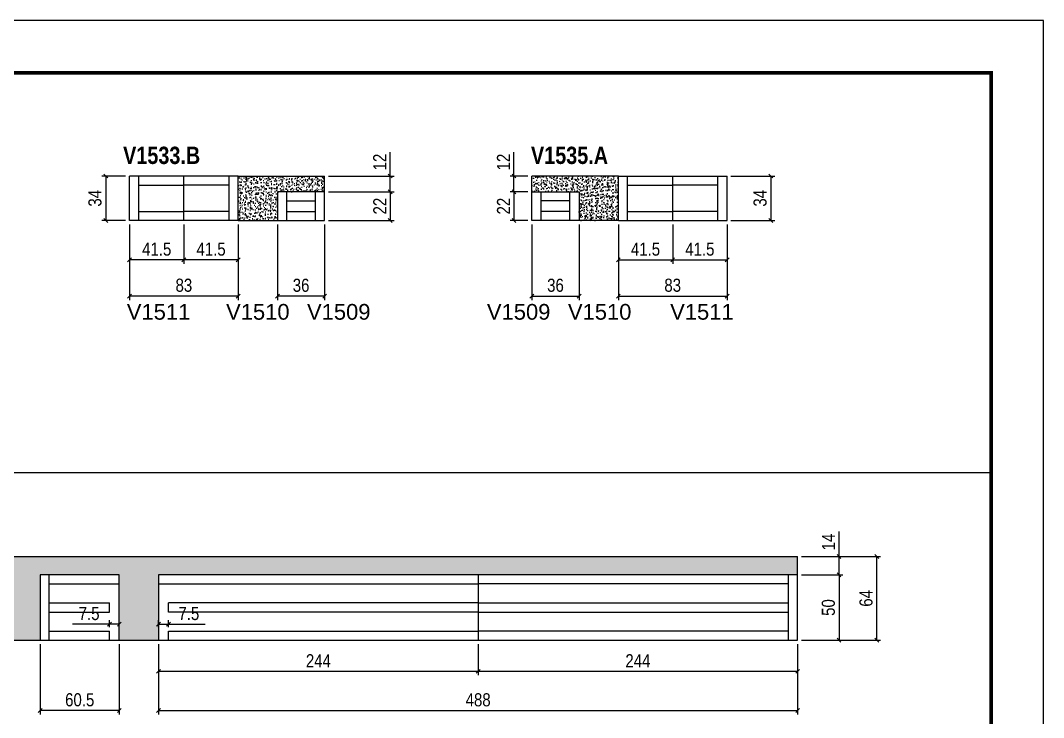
# Model space of a CAD drawing. Extents: x 3309 to 9563, y -2522 to 14608.
# Drawn here: x 8782 to 9563, y 8333 to 8865 of the extents above; entities that cross this region are included whole.
import ezdxf

# ---------------------------------------------------------------- set-up
doc = ezdxf.new("R2010")
doc.units = 0
doc.linetypes.add('DASHED', pattern=[0.75, 0.5, -0.25])
for name, color, linetype in [('5', 5, 'Continuous'), ('COTA', 241, 'Continuous'), ('NOMENCLATURA', 7, 'Continuous'), ('Painéis', 200, 'Continuous'), ('SARR_2.2x7', 40, 'Continuous')]:
    doc.layers.add(name, color=color, linetype=linetype)
doc.layers.add('Folhas', color=255, linetype='Continuous', lineweight=9)
doc.layers.add('SARRAFO DE PRESSAO', color=251, linetype='DASHED', lineweight=9)
doc.layers.add('Laje_Perimetro', color=7, linetype='Continuous', plot=False)
doc.styles.add('COTA TECNICA', font='techl___.ttf', dxfattribs={"height": 10})
doc.styles.get("Standard").update_dxf_attribs({"font": 'arial.ttf'})
doc.styles.add('TECNICA', font='techb___.ttf', dxfattribs={"height": 10})
doc.dimstyles.new('PAINEL', dxfattribs={"dimtxt": 10, "dimasz": 3, "dimexe": 3, "dimexo": 3, "dimgap": 3, "dimtad": 1, "dimdec": 1, "dimzin": 12, "dimdsep": 46, "dimtxsty": 'COTA TECNICA', "dimblk1": 'OBLIQUE', "dimblk2": 'OBLIQUE', "dimsah": 1, "dimcen": 0.9, "dimclrd": 4, "dimclre": 4, "dimclrt": 240, "dimadec": 1, "dimazin": 3, "dimtfac": 1, "dimtdec": 1, "dimtmove": 0, "dimatfit": 3, "dimfxl": 1, "dimtolj": 1, "dimtzin": 12, "dimarcsym": 0})

# ---------------------------------------------------------------- blocks, each defined once
blk = doc.blocks.new('9999999999')
at = {"layer": 'Folhas'}
blk.add_lwpolyline([(98138.98, 34190.21), (99623.98, 34190.21), (99623.98, 35240.21), (98138.98, 35240.21)], close=True, dxfattribs=at)
at = {"layer": 'Folhas', "color": 30, "const_width": 3}
blk.add_lwpolyline([(98213.98, 34230.21), (99583.98, 34230.21), (99583.98, 35200.21), (98213.98, 35200.21)], close=True, dxfattribs=at)
blk = doc.blocks.new('_Oblique')
at = {"color": 0, "linetype": 'ByBlock', "lineweight": -2}
blk.add_line((-0.5, -0.5), (0.5, 0.5), dxfattribs=at)
blk = doc.blocks.new('*D2265')
at = {"layer": 'COTA', "color": 4, "linetype": 'ByBlock', "lineweight": -2, "transparency": 16777216}
for p, q in [((9238.18, 8709.19), (9238.18, 8679.18)), ((9279.68, 8709.19), (9279.68, 8679.18)), ((9238.18, 8682.18), (9279.68, 8682.18))]:
    blk.add_line(p, q, dxfattribs=at)
at = {"layer": 'Defpoints', "color": 0, "linetype": 'ByBlock', "transparency": 16777216}
for p in [(9238.18, 8712.19), (9279.68, 8712.19), (9279.68, 8682.18)]:
    blk.add_point(p, dxfattribs=at)
at = {"layer": 'COTA', "color": 4, "linetype": 'ByBlock', "lineweight": -2, "transparency": 16777216, "xscale": 3, "yscale": 3, "zscale": 3, "rotation": 180}
blk.add_blockref('_Oblique', (9238.18, 8682.18), dxfattribs=at)
at = {"layer": 'COTA', "color": 4, "linetype": 'ByBlock', "lineweight": -2, "transparency": 16777216, "xscale": 3, "yscale": 3, "zscale": 3}
blk.add_blockref('_Oblique', (9279.68, 8682.18), dxfattribs=at)
at = {"layer": 'COTA', "color": 240, "linetype": 'ByBlock', "transparency": 16777216, "insert": (9258.93, 8690.29), "char_height": 10, "attachment_point": 5, "style": 'COTA TECNICA'}
blk.add_mtext('\\A1;41.5', dxfattribs=at)
blk = doc.blocks.new('*D2266')
at = {"layer": 'COTA', "color": 4, "linetype": 'ByBlock', "lineweight": -2, "transparency": 16777216}
for p, q in [((9279.68, 8709.19), (9279.68, 8679.18)), ((9321.18, 8709.19), (9321.18, 8679.18)), ((9279.68, 8682.18), (9321.18, 8682.18))]:
    blk.add_line(p, q, dxfattribs=at)
at = {"layer": 'Defpoints', "color": 0, "linetype": 'ByBlock', "transparency": 16777216}
for p in [(9279.68, 8712.19), (9321.18, 8712.19), (9321.18, 8682.18)]:
    blk.add_point(p, dxfattribs=at)
at = {"layer": 'COTA', "color": 4, "linetype": 'ByBlock', "lineweight": -2, "transparency": 16777216, "xscale": 3, "yscale": 3, "zscale": 3, "rotation": 180}
blk.add_blockref('_Oblique', (9279.68, 8682.18), dxfattribs=at)
at = {"layer": 'COTA', "color": 4, "linetype": 'ByBlock', "lineweight": -2, "transparency": 16777216, "xscale": 3, "yscale": 3, "zscale": 3}
blk.add_blockref('_Oblique', (9321.18, 8682.18), dxfattribs=at)
at = {"layer": 'COTA', "color": 240, "linetype": 'ByBlock', "transparency": 16777216, "insert": (9300.43, 8690.29), "char_height": 10, "attachment_point": 5, "style": 'COTA TECNICA'}
blk.add_mtext('\\A1;41.5', dxfattribs=at)
blk = doc.blocks.new('*D2280')
at = {"layer": 'COTA', "color": 4, "linetype": 'ByBlock', "lineweight": -2, "transparency": 16777216}
for p, q in [((9238.18, 8709.19), (9238.18, 8651.47)), ((9321.18, 8709.19), (9321.18, 8651.47)), ((9238.18, 8654.47), (9321.18, 8654.47))]:
    blk.add_line(p, q, dxfattribs=at)
at = {"layer": 'Defpoints', "color": 0, "linetype": 'ByBlock', "transparency": 16777216}
for p in [(9238.18, 8712.19), (9321.18, 8712.19), (9321.18, 8654.47)]:
    blk.add_point(p, dxfattribs=at)
at = {"layer": 'COTA', "color": 4, "linetype": 'ByBlock', "lineweight": -2, "transparency": 16777216, "xscale": 3, "yscale": 3, "zscale": 3, "rotation": 180}
blk.add_blockref('_Oblique', (9238.18, 8654.47), dxfattribs=at)
at = {"layer": 'COTA', "color": 4, "linetype": 'ByBlock', "lineweight": -2, "transparency": 16777216, "xscale": 3, "yscale": 3, "zscale": 3}
blk.add_blockref('_Oblique', (9321.18, 8654.47), dxfattribs=at)
at = {"layer": 'COTA', "color": 240, "linetype": 'ByBlock', "transparency": 16777216, "insert": (9279.68, 8662.71), "char_height": 10, "attachment_point": 5, "style": 'COTA TECNICA'}
blk.add_mtext('\\A1;83', dxfattribs=at)
blk = doc.blocks.new('*D2267')
at = {"layer": 'COTA', "color": 4, "lineweight": -2, "transparency": 16777216}
for p, q in [((9172.18, 8709.19), (9172.18, 8651.47)), ((9208.18, 8709.19), (9208.18, 8651.47)), ((9172.18, 8654.47), (9208.18, 8654.47))]:
    blk.add_line(p, q, dxfattribs=at)
at = {"layer": 'Defpoints', "color": 0, "transparency": 16777216}
for p in [(9172.18, 8712.19), (9208.18, 8712.19), (9208.18, 8654.47)]:
    blk.add_point(p, dxfattribs=at)
at = {"layer": 'COTA', "color": 4, "lineweight": -2, "transparency": 16777216, "xscale": 3, "yscale": 3, "zscale": 3, "rotation": 180}
blk.add_blockref('_Oblique', (9172.18, 8654.47), dxfattribs=at)
at = {"layer": 'COTA', "color": 4, "lineweight": -2, "transparency": 16777216, "xscale": 3, "yscale": 3, "zscale": 3}
blk.add_blockref('_Oblique', (9208.18, 8654.47), dxfattribs=at)
at = {"layer": 'COTA', "color": 240, "transparency": 16777216, "insert": (9190.18, 8662.69), "char_height": 10, "attachment_point": 5, "style": 'COTA TECNICA'}
blk.add_mtext('\\A1;36', dxfattribs=at)
blk = doc.blocks.new('*D2268')
at = {"layer": 'COTA', "color": 4, "lineweight": -2, "transparency": 16777216}
for p, q in [((9169.18, 8734.19), (9155.49, 8734.19)), ((9158.49, 8734.19), (9158.49, 8712.19)), ((9169.18, 8712.19), (9155.49, 8712.19))]:
    blk.add_line(p, q, dxfattribs=at)
at = {"layer": 'Defpoints', "color": 0, "transparency": 16777216}
for p in [(9172.18, 8734.19), (9158.49, 8712.19), (9172.18, 8712.19)]:
    blk.add_point(p, dxfattribs=at)
at = {"layer": 'COTA', "color": 4, "lineweight": -2, "transparency": 16777216, "xscale": 3, "yscale": 3, "zscale": 3}
for p, rotation in [((9158.49, 8734.19), 90), ((9158.49, 8712.19), 270)]:
    blk.add_blockref('_Oblique', p, dxfattribs=dict(at, rotation=rotation))
at = {"layer": 'COTA', "color": 240, "transparency": 16777216, "insert": (9150.49, 8723.19), "char_height": 10, "attachment_point": 5, "rotation": 90, "style": 'COTA TECNICA'}
blk.add_mtext('\\A1;22', dxfattribs=at)
blk = doc.blocks.new('*D2269')
at = {"layer": 'COTA', "color": 4, "lineweight": -2, "transparency": 16777216}
for p, q in [((9158.49, 8746.19), (9158.49, 8764.51)), ((9169.18, 8746.19), (9155.49, 8746.19)), ((9158.49, 8734.19), (9158.49, 8746.19)), ((9169.18, 8734.19), (9155.49, 8734.19))]:
    blk.add_line(p, q, dxfattribs=at)
at = {"layer": 'Defpoints', "color": 0, "transparency": 16777216}
for p in [(9158.49, 8746.19), (9172.18, 8746.19), (9172.18, 8734.19)]:
    blk.add_point(p, dxfattribs=at)
at = {"layer": 'COTA', "color": 4, "lineweight": -2, "transparency": 16777216, "xscale": 3, "yscale": 3, "zscale": 3}
for p, rotation in [((9158.49, 8746.19), 90), ((9158.49, 8734.19), 270)]:
    blk.add_blockref('_Oblique', p, dxfattribs=dict(at, rotation=rotation))
at = {"layer": 'COTA', "color": 240, "transparency": 16777216, "insert": (9150.43, 8756.85), "char_height": 10, "attachment_point": 5, "rotation": 90, "style": 'COTA TECNICA'}
blk.add_mtext('\\A1;12', dxfattribs=at)
blk = doc.blocks.new('*D2270')
at = {"layer": 'COTA', "color": 4, "lineweight": -2, "transparency": 16777216}
for p, q in [((9324.18, 8746.19), (9357.66, 8746.19)), ((9354.66, 8746.19), (9354.66, 8712.19)), ((9324.18, 8712.19), (9357.66, 8712.19))]:
    blk.add_line(p, q, dxfattribs=at)
at = {"layer": 'Defpoints', "color": 0, "transparency": 16777216}
for p in [(9321.18, 8746.19), (9321.18, 8712.19), (9354.66, 8712.19)]:
    blk.add_point(p, dxfattribs=at)
at = {"layer": 'COTA', "color": 4, "lineweight": -2, "transparency": 16777216, "xscale": 3, "yscale": 3, "zscale": 3}
for p, rotation in [((9354.66, 8746.19), 90), ((9354.66, 8712.19), 270)]:
    blk.add_blockref('_Oblique', p, dxfattribs=dict(at, rotation=rotation))
at = {"layer": 'COTA', "color": 240, "transparency": 16777216, "insert": (9346.44, 8729.19), "char_height": 10, "attachment_point": 5, "rotation": 90, "style": 'COTA TECNICA'}
blk.add_mtext('\\A1;34', dxfattribs=at)
blk = doc.blocks.new('*D2257')
at = {"layer": 'COTA', "color": 4, "linetype": 'ByBlock', "lineweight": -2, "transparency": 16777216}
for p, q in [((8906.4, 8709.19), (8906.4, 8679.18)), ((8947.9, 8709.19), (8947.9, 8679.18)), ((8947.9, 8682.18), (8906.4, 8682.18))]:
    blk.add_line(p, q, dxfattribs=at)
at = {"layer": 'Defpoints', "color": 0, "linetype": 'ByBlock', "transparency": 16777216}
for p in [(8906.4, 8712.19), (8947.9, 8712.19), (8906.4, 8682.18)]:
    blk.add_point(p, dxfattribs=at)
at = {"layer": 'COTA', "color": 4, "linetype": 'ByBlock', "lineweight": -2, "transparency": 16777216, "xscale": 3, "yscale": 3, "zscale": 3, "rotation": 180}
blk.add_blockref('_Oblique', (8906.4, 8682.18), dxfattribs=at)
at = {"layer": 'COTA', "color": 4, "linetype": 'ByBlock', "lineweight": -2, "transparency": 16777216, "xscale": 3, "yscale": 3, "zscale": 3}
blk.add_blockref('_Oblique', (8947.9, 8682.18), dxfattribs=at)
at = {"layer": 'COTA', "color": 240, "linetype": 'ByBlock', "transparency": 16777216, "insert": (8927.15, 8690.29), "char_height": 10, "attachment_point": 5, "style": 'COTA TECNICA'}
blk.add_mtext('\\A1;41.5', dxfattribs=at)
blk = doc.blocks.new('*D2258')
at = {"layer": 'COTA', "color": 4, "linetype": 'ByBlock', "lineweight": -2, "transparency": 16777216}
for p, q in [((8864.9, 8709.19), (8864.9, 8679.18)), ((8906.4, 8709.19), (8906.4, 8679.18)), ((8906.4, 8682.18), (8864.9, 8682.18))]:
    blk.add_line(p, q, dxfattribs=at)
at = {"layer": 'Defpoints', "color": 0, "linetype": 'ByBlock', "transparency": 16777216}
for p in [(8864.9, 8712.19), (8906.4, 8712.19), (8864.9, 8682.18)]:
    blk.add_point(p, dxfattribs=at)
at = {"layer": 'COTA', "color": 4, "linetype": 'ByBlock', "lineweight": -2, "transparency": 16777216, "xscale": 3, "yscale": 3, "zscale": 3, "rotation": 180}
blk.add_blockref('_Oblique', (8864.9, 8682.18), dxfattribs=at)
at = {"layer": 'COTA', "color": 4, "linetype": 'ByBlock', "lineweight": -2, "transparency": 16777216, "xscale": 3, "yscale": 3, "zscale": 3}
blk.add_blockref('_Oblique', (8906.4, 8682.18), dxfattribs=at)
at = {"layer": 'COTA', "color": 240, "linetype": 'ByBlock', "transparency": 16777216, "insert": (8885.65, 8690.29), "char_height": 10, "attachment_point": 5, "style": 'COTA TECNICA'}
blk.add_mtext('\\A1;41.5', dxfattribs=at)
blk = doc.blocks.new('*D2271')
at = {"layer": 'COTA', "color": 4, "linetype": 'ByBlock', "lineweight": -2, "transparency": 16777216}
for p, q in [((8864.9, 8709.19), (8864.9, 8651.47)), ((8947.9, 8709.19), (8947.9, 8651.47)), ((8947.9, 8654.47), (8864.9, 8654.47))]:
    blk.add_line(p, q, dxfattribs=at)
at = {"layer": 'Defpoints', "color": 0, "linetype": 'ByBlock', "transparency": 16777216}
for p in [(8864.9, 8712.19), (8947.9, 8712.19), (8864.9, 8654.47)]:
    blk.add_point(p, dxfattribs=at)
at = {"layer": 'COTA', "color": 4, "linetype": 'ByBlock', "lineweight": -2, "transparency": 16777216, "xscale": 3, "yscale": 3, "zscale": 3, "rotation": 180}
blk.add_blockref('_Oblique', (8864.9, 8654.47), dxfattribs=at)
at = {"layer": 'COTA', "color": 4, "linetype": 'ByBlock', "lineweight": -2, "transparency": 16777216, "xscale": 3, "yscale": 3, "zscale": 3}
blk.add_blockref('_Oblique', (8947.9, 8654.47), dxfattribs=at)
at = {"layer": 'COTA', "color": 240, "linetype": 'ByBlock', "transparency": 16777216, "insert": (8906.4, 8662.71), "char_height": 10, "attachment_point": 5, "style": 'COTA TECNICA'}
blk.add_mtext('\\A1;83', dxfattribs=at)
blk = doc.blocks.new('*D2272')
at = {"layer": 'COTA', "color": 4, "lineweight": -2, "transparency": 16777216}
for p, q in [((8977.9, 8709.19), (8977.9, 8651.47)), ((9013.9, 8709.19), (9013.9, 8651.47)), ((9013.9, 8654.47), (8977.9, 8654.47))]:
    blk.add_line(p, q, dxfattribs=at)
at = {"layer": 'Defpoints', "color": 0, "transparency": 16777216}
for p in [(8977.9, 8712.19), (9013.9, 8712.19), (8977.9, 8654.47)]:
    blk.add_point(p, dxfattribs=at)
at = {"layer": 'COTA', "color": 4, "lineweight": -2, "transparency": 16777216, "xscale": 3, "yscale": 3, "zscale": 3, "rotation": 180}
blk.add_blockref('_Oblique', (8977.9, 8654.47), dxfattribs=at)
at = {"layer": 'COTA', "color": 4, "lineweight": -2, "transparency": 16777216, "xscale": 3, "yscale": 3, "zscale": 3}
blk.add_blockref('_Oblique', (9013.9, 8654.47), dxfattribs=at)
at = {"layer": 'COTA', "color": 240, "transparency": 16777216, "insert": (8995.9, 8662.69), "char_height": 10, "attachment_point": 5, "style": 'COTA TECNICA'}
blk.add_mtext('\\A1;36', dxfattribs=at)
blk = doc.blocks.new('*D2273')
at = {"layer": 'COTA', "color": 4, "lineweight": -2, "transparency": 16777216}
for p, q in [((9016.9, 8734.19), (9067.03, 8734.19)), ((9064.03, 8734.19), (9064.03, 8712.19)), ((9016.9, 8712.19), (9067.03, 8712.19))]:
    blk.add_line(p, q, dxfattribs=at)
at = {"layer": 'Defpoints', "color": 0, "transparency": 16777216}
for p in [(9013.9, 8734.19), (9013.9, 8712.19), (9064.03, 8712.19)]:
    blk.add_point(p, dxfattribs=at)
at = {"layer": 'COTA', "color": 4, "lineweight": -2, "transparency": 16777216, "xscale": 3, "yscale": 3, "zscale": 3}
for p, rotation in [((9064.03, 8734.19), 90), ((9064.03, 8712.19), 270)]:
    blk.add_blockref('_Oblique', p, dxfattribs=dict(at, rotation=rotation))
at = {"layer": 'COTA', "color": 240, "transparency": 16777216, "insert": (9056.03, 8723.19), "char_height": 10, "attachment_point": 5, "rotation": 90, "style": 'COTA TECNICA'}
blk.add_mtext('\\A1;22', dxfattribs=at)
blk = doc.blocks.new('*D2274')
at = {"layer": 'COTA', "color": 4, "lineweight": -2, "transparency": 16777216}
for p, q in [((9064.03, 8746.19), (9064.03, 8764.51)), ((9016.9, 8746.19), (9067.03, 8746.19)), ((9064.03, 8734.19), (9064.03, 8746.19)), ((9016.9, 8734.19), (9067.03, 8734.19))]:
    blk.add_line(p, q, dxfattribs=at)
at = {"layer": 'Defpoints', "color": 0, "transparency": 16777216}
for p in [(9013.9, 8746.19), (9064.03, 8746.19), (9013.9, 8734.19)]:
    blk.add_point(p, dxfattribs=at)
at = {"layer": 'COTA', "color": 4, "lineweight": -2, "transparency": 16777216, "xscale": 3, "yscale": 3, "zscale": 3}
for p, rotation in [((9064.03, 8746.19), 90), ((9064.03, 8734.19), 270)]:
    blk.add_blockref('_Oblique', p, dxfattribs=dict(at, rotation=rotation))
at = {"layer": 'COTA', "color": 240, "transparency": 16777216, "insert": (9055.97, 8756.85), "char_height": 10, "attachment_point": 5, "rotation": 90, "style": 'COTA TECNICA'}
blk.add_mtext('\\A1;12', dxfattribs=at)
blk = doc.blocks.new('*D2275')
at = {"layer": 'COTA', "color": 4, "lineweight": -2, "transparency": 16777216}
for p, q in [((8861.9, 8746.19), (8843.74, 8746.19)), ((8846.74, 8746.19), (8846.74, 8712.19)), ((8861.9, 8712.19), (8843.74, 8712.19))]:
    blk.add_line(p, q, dxfattribs=at)
at = {"layer": 'Defpoints', "color": 0, "transparency": 16777216}
for p in [(8864.9, 8746.19), (8846.74, 8712.19), (8864.9, 8712.19)]:
    blk.add_point(p, dxfattribs=at)
at = {"layer": 'COTA', "color": 4, "lineweight": -2, "transparency": 16777216, "xscale": 3, "yscale": 3, "zscale": 3}
for p, rotation in [((8846.74, 8746.19), 90), ((8846.74, 8712.19), 270)]:
    blk.add_blockref('_Oblique', p, dxfattribs=dict(at, rotation=rotation))
at = {"layer": 'COTA', "color": 240, "transparency": 16777216, "insert": (8838.53, 8729.19), "char_height": 10, "attachment_point": 5, "rotation": 90, "style": 'COTA TECNICA'}
blk.add_mtext('\\A1;34', dxfattribs=at)
blk = doc.blocks.new('*D2294')
at = {"layer": 'COTA', "color": 4, "lineweight": -2, "transparency": 16777216}
for p, q in [((8796.61, 8388.63), (8796.61, 8335)), ((8857.11, 8388.63), (8857.11, 8335)), ((8857.11, 8338), (8796.61, 8338))]:
    blk.add_line(p, q, dxfattribs=at)
at = {"layer": 'Defpoints', "color": 0, "transparency": 16777216}
for p in [(8796.61, 8391.63), (8857.11, 8391.63), (8796.61, 8338)]:
    blk.add_point(p, dxfattribs=at)
at = {"layer": 'COTA', "color": 4, "lineweight": -2, "transparency": 16777216, "xscale": 3, "yscale": 3, "zscale": 3, "rotation": 180}
blk.add_blockref('_Oblique', (8796.61, 8338), dxfattribs=at)
at = {"layer": 'COTA', "color": 4, "lineweight": -2, "transparency": 16777216, "xscale": 3, "yscale": 3, "zscale": 3}
blk.add_blockref('_Oblique', (8857.11, 8338), dxfattribs=at)
at = {"layer": 'COTA', "color": 240, "transparency": 16777216, "insert": (8826.86, 8346.11), "char_height": 10, "attachment_point": 5, "style": 'COTA TECNICA'}
blk.add_mtext('\\A1;60.5', dxfattribs=at)
blk = doc.blocks.new('*D2296')
at = {"layer": 'COTA', "color": 4, "lineweight": -2, "transparency": 16777216}
for p, q in [((8849.61, 8401.63), (8849.61, 8406.89)), ((8857.11, 8401.63), (8857.11, 8406.89)), ((8849.61, 8403.89), (8821.46, 8403.89)), ((8857.11, 8403.89), (8849.61, 8403.89))]:
    blk.add_line(p, q, dxfattribs=at)
at = {"layer": 'Defpoints', "color": 0, "transparency": 16777216}
for p in [(8849.61, 8403.89), (8849.61, 8398.63), (8857.11, 8398.63)]:
    blk.add_point(p, dxfattribs=at)
at = {"layer": 'COTA', "color": 4, "lineweight": -2, "transparency": 16777216, "xscale": 3, "yscale": 3, "zscale": 3, "rotation": 180}
blk.add_blockref('_Oblique', (8849.61, 8403.89), dxfattribs=at)
at = {"layer": 'COTA', "color": 4, "lineweight": -2, "transparency": 16777216, "xscale": 3, "yscale": 3, "zscale": 3}
blk.add_blockref('_Oblique', (8857.11, 8403.89), dxfattribs=at)
at = {"layer": 'COTA', "color": 240, "transparency": 16777216, "insert": (8834.03, 8412), "char_height": 10, "attachment_point": 5, "style": 'COTA TECNICA'}
blk.add_mtext('\\A1;7.5', dxfattribs=at)
blk = doc.blocks.new('*D2298')
at = {"layer": 'COTA', "color": 4, "lineweight": -2, "transparency": 16777216}
for p, q in [((8887.11, 8388.63), (8887.11, 8335)), ((9375.11, 8388.63), (9375.11, 8335)), ((8887.11, 8338), (9375.11, 8338))]:
    blk.add_line(p, q, dxfattribs=at)
at = {"layer": 'Defpoints', "color": 0, "transparency": 16777216}
for p in [(8887.11, 8391.63), (9375.11, 8391.63), (9375.11, 8338)]:
    blk.add_point(p, dxfattribs=at)
at = {"layer": 'COTA', "color": 4, "lineweight": -2, "transparency": 16777216, "xscale": 3, "yscale": 3, "zscale": 3, "rotation": 180}
blk.add_blockref('_Oblique', (8887.11, 8338), dxfattribs=at)
at = {"layer": 'COTA', "color": 4, "lineweight": -2, "transparency": 16777216, "xscale": 3, "yscale": 3, "zscale": 3}
blk.add_blockref('_Oblique', (9375.11, 8338), dxfattribs=at)
at = {"layer": 'COTA', "color": 240, "transparency": 16777216, "insert": (9131.11, 8346.1), "char_height": 10, "attachment_point": 5, "style": 'COTA TECNICA'}
blk.add_mtext('\\A1;488', dxfattribs=at)
blk = doc.blocks.new('*D2299')
at = {"layer": 'COTA', "color": 4, "lineweight": -2, "transparency": 16777216}
for p, q in [((8887.11, 8388.63), (8887.11, 8364.91)), ((9131.11, 8388.63), (9131.11, 8364.91)), ((8887.11, 8367.91), (9131.11, 8367.91))]:
    blk.add_line(p, q, dxfattribs=at)
at = {"layer": 'Defpoints', "color": 0, "transparency": 16777216}
for p in [(8887.11, 8391.63), (9131.11, 8391.63), (9131.11, 8367.91)]:
    blk.add_point(p, dxfattribs=at)
at = {"layer": 'COTA', "color": 4, "lineweight": -2, "transparency": 16777216, "xscale": 3, "yscale": 3, "zscale": 3, "rotation": 180}
blk.add_blockref('_Oblique', (8887.11, 8367.91), dxfattribs=at)
at = {"layer": 'COTA', "color": 4, "lineweight": -2, "transparency": 16777216, "xscale": 3, "yscale": 3, "zscale": 3}
blk.add_blockref('_Oblique', (9131.11, 8367.91), dxfattribs=at)
at = {"layer": 'COTA', "color": 240, "transparency": 16777216, "insert": (9009.11, 8375.98), "char_height": 10, "attachment_point": 5, "style": 'COTA TECNICA'}
blk.add_mtext('\\A1;244', dxfattribs=at)
blk = doc.blocks.new('*D2300')
at = {"layer": 'COTA', "color": 4, "lineweight": -2, "transparency": 16777216}
for p, q in [((9131.11, 8388.63), (9131.11, 8364.91)), ((9375.11, 8388.63), (9375.11, 8364.91)), ((9131.11, 8367.91), (9375.11, 8367.91))]:
    blk.add_line(p, q, dxfattribs=at)
at = {"layer": 'Defpoints', "color": 0, "transparency": 16777216}
for p in [(9131.11, 8391.63), (9375.11, 8391.63), (9375.11, 8367.91)]:
    blk.add_point(p, dxfattribs=at)
at = {"layer": 'COTA', "color": 4, "lineweight": -2, "transparency": 16777216, "xscale": 3, "yscale": 3, "zscale": 3, "rotation": 180}
blk.add_blockref('_Oblique', (9131.11, 8367.91), dxfattribs=at)
at = {"layer": 'COTA', "color": 4, "lineweight": -2, "transparency": 16777216, "xscale": 3, "yscale": 3, "zscale": 3}
blk.add_blockref('_Oblique', (9375.11, 8367.91), dxfattribs=at)
at = {"layer": 'COTA', "color": 240, "transparency": 16777216, "insert": (9253.11, 8375.98), "char_height": 10, "attachment_point": 5, "style": 'COTA TECNICA'}
blk.add_mtext('\\A1;244', dxfattribs=at)
blk = doc.blocks.new('*D2301')
at = {"layer": 'COTA', "color": 4, "lineweight": -2, "transparency": 16777216}
for p, q in [((8887.11, 8401.63), (8887.11, 8406.89)), ((8894.61, 8401.63), (8894.61, 8406.89)), ((8887.11, 8403.89), (8894.61, 8403.89)), ((8894.61, 8403.89), (8922.76, 8403.89))]:
    blk.add_line(p, q, dxfattribs=at)
at = {"layer": 'Defpoints', "color": 0, "transparency": 16777216}
for p in [(8887.11, 8398.63), (8894.61, 8403.89), (8894.61, 8398.63)]:
    blk.add_point(p, dxfattribs=at)
at = {"layer": 'COTA', "color": 4, "lineweight": -2, "transparency": 16777216, "xscale": 3, "yscale": 3, "zscale": 3, "rotation": 180}
blk.add_blockref('_Oblique', (8887.11, 8403.89), dxfattribs=at)
at = {"layer": 'COTA', "color": 4, "lineweight": -2, "transparency": 16777216, "xscale": 3, "yscale": 3, "zscale": 3}
blk.add_blockref('_Oblique', (8894.61, 8403.89), dxfattribs=at)
at = {"layer": 'COTA', "color": 240, "transparency": 16777216, "insert": (8910.19, 8412), "char_height": 10, "attachment_point": 5, "style": 'COTA TECNICA'}
blk.add_mtext('\\A1;7.5', dxfattribs=at)
blk = doc.blocks.new('*D2302')
at = {"layer": 'COTA', "color": 4, "lineweight": -2, "transparency": 16777216}
for p, q in [((9378.11, 8441.63), (9409.69, 8441.63)), ((9406.69, 8441.63), (9406.69, 8391.63)), ((9378.11, 8391.63), (9409.69, 8391.63))]:
    blk.add_line(p, q, dxfattribs=at)
at = {"layer": 'Defpoints', "color": 0, "transparency": 16777216}
for p in [(9375.11, 8441.63, 0), (9375.11, 8391.63, 0), (9406.69, 8391.63)]:
    blk.add_point(p, dxfattribs=at)
at = {"layer": 'COTA', "color": 4, "lineweight": -2, "transparency": 16777216, "xscale": 3, "yscale": 3, "zscale": 3}
for p, rotation in [((9406.69, 8441.63), 90), ((9406.69, 8391.63), 270)]:
    blk.add_blockref('_Oblique', p, dxfattribs=dict(at, rotation=rotation))
at = {"layer": 'COTA', "color": 240, "transparency": 16777216, "insert": (9398.58, 8416.63), "char_height": 10, "attachment_point": 5, "rotation": 90, "style": 'COTA TECNICA'}
blk.add_mtext('\\A1;50', dxfattribs=at)
blk = doc.blocks.new('*D2303')
at = {"layer": 'COTA', "color": 4, "lineweight": -2, "transparency": 16777216}
for p, q in [((9406.69, 8455.63), (9406.69, 8474.74)), ((9378.11, 8455.63), (9409.69, 8455.63)), ((9406.69, 8441.63), (9406.69, 8455.63)), ((9378.11, 8441.63), (9409.69, 8441.63))]:
    blk.add_line(p, q, dxfattribs=at)
at = {"layer": 'Defpoints', "color": 0, "transparency": 16777216}
for p in [(9375.11, 8455.63, 0), (9406.69, 8455.63), (9375.11, 8441.63, 0)]:
    blk.add_point(p, dxfattribs=at)
at = {"layer": 'COTA', "color": 4, "lineweight": -2, "transparency": 16777216, "xscale": 3, "yscale": 3, "zscale": 3}
for p, rotation in [((9406.69, 8455.63), 90), ((9406.69, 8441.63), 270)]:
    blk.add_blockref('_Oblique', p, dxfattribs=dict(at, rotation=rotation))
at = {"layer": 'COTA', "color": 240, "transparency": 16777216, "insert": (9398.62, 8466.68), "char_height": 10, "attachment_point": 5, "rotation": 90, "style": 'COTA TECNICA'}
blk.add_mtext('\\A1;14', dxfattribs=at)
blk = doc.blocks.new('*D2304')
at = {"layer": 'COTA', "color": 4, "lineweight": -2, "transparency": 16777216}
for p, q in [((9378.11, 8455.63), (9438.47, 8455.63)), ((9435.47, 8391.63), (9435.47, 8455.63)), ((9378.11, 8391.63), (9438.47, 8391.63))]:
    blk.add_line(p, q, dxfattribs=at)
at = {"layer": 'Defpoints', "color": 0, "transparency": 16777216}
for p in [(9375.11, 8455.63, 0), (9435.47, 8455.63), (9375.11, 8391.63, 0)]:
    blk.add_point(p, dxfattribs=at)
at = {"layer": 'COTA', "color": 4, "lineweight": -2, "transparency": 16777216, "xscale": 3, "yscale": 3, "zscale": 3}
for p, rotation in [((9435.47, 8455.63), 90), ((9435.47, 8391.63), 270)]:
    blk.add_blockref('_Oblique', p, dxfattribs=dict(at, rotation=rotation))
at = {"layer": 'COTA', "color": 240, "transparency": 16777216, "insert": (9427.36, 8423.63), "char_height": 10, "attachment_point": 5, "rotation": 90, "style": 'COTA TECNICA'}
blk.add_mtext('\\A1;64', dxfattribs=at)

msp = doc.modelspace()

# ---------------------------------------------------------------- hatches: boundary and pattern name
at = {"layer": 'COTA'}
h = msp.add_hatch(dxfattribs=at)
h.set_pattern_fill('AR-CONC', color=256, scale=0.03)
h.set_pattern_definition([(50, (1208.456, -2933.6596), (5.46554, -0.4781726), [0.5715, -6.2865]), (355, (1208.456, -2933.6596), (-1.0573026, 5.7317054), [0.4572, -5.0292175]), (100.451445, (1208.9113, -2933.6995), (4.4082374, 5.2535326), [0.4857003, -5.3427073]), (46.1842, (1208.456, -2932.1356), (8.1323712, -1.2612698), [0.85725, -9.42975]), (96.63556, (1209.1335, -2932.241), (7.122124, 7.4227837), [0.7285507, -8.014068]), (351.18415, (1208.456, -2932.136), (7.122124, 7.4227837), [0.685799, -7.543792]), (21, (1209.218, -2932.5166), (4.5484317, -3.067956), [0.5715, -6.2865]), (326, (1209.218, -2932.5166), (1.8540609, 5.525639), [0.4572, -5.0292]), (71.451445, (1209.597, -2932.7723), (6.4024926, 2.457683), [0.4857003, -5.3426981]), (37.5, (1208.4558, -2933.6596), (0.0926581, 2.53665117), [0, -4.96824, 0, -5.1054, 0, -5.04825]), (7.5, (1208.4558, -2933.6596), (2.0045899, 3.00541724), [0, -2.91084, 0, -4.85394, 0, -1.92405]), (327.5, (1206.7566, -2933.6596), (4.06771786, -0.17186232), [0, -1.905, 0, -5.9436, 0, -7.8867]), (317.5, (1205.9946, -2933.6596), (4.4438754, 0.7627947), [0, -2.4765, 0, -3.94716, 0, -5.6007])])
h.paths.add_polyline_path([(8977.9, 8712.19), (8977.9, 8734.19), (9013.9, 8734.19), (9013.9, 8746.19), (8947.9, 8746.19), (8947.9, 8712.19)])
h = msp.add_hatch(dxfattribs=at)
h.set_pattern_fill('AR-CONC', color=256, scale=0.03)
h.set_pattern_definition([(50, (1515.7377, -2933.6596), (5.46554, -0.4781726), [0.5715, -6.2865]), (355, (1515.738, -2933.6596), (-1.0573026, 5.7317054), [0.4572, -5.0292175]), (100.451445, (1516.193, -2933.6995), (4.4082374, 5.2535326), [0.4857003, -5.3427073]), (46.1842, (1515.738, -2932.1356), (8.1323712, -1.26127), [0.85725, -9.42975]), (96.63556, (1516.4154, -2932.241), (7.122124, 7.4227837), [0.7285507, -8.014068]), (351.18415, (1515.738, -2932.136), (7.122124, 7.4227837), [0.685799, -7.543792]), (21, (1516.4997, -2932.5166), (4.5484317, -3.067956), [0.5715, -6.2865]), (326, (1516.5, -2932.5166), (1.8540609, 5.525639), [0.4572, -5.0292]), (71.451445, (1516.879, -2932.7723), (6.4024926, 2.457683), [0.4857003, -5.3426981]), (37.5, (1515.7377, -2933.6596), (0.0926581, 2.53665117), [0, -4.96824, 0, -5.1054, 0, -5.04825]), (7.5, (1515.7377, -2933.6596), (2.0045899, 3.00541724), [0, -2.91084, 0, -4.85394, 0, -1.92405]), (327.5, (1514.0385, -2933.6596), (4.06771786, -0.17186232), [0, -1.905, 0, -5.9436, 0, -7.8867]), (317.5, (1513.2765, -2933.6596), (4.4438754, 0.7627947), [0, -2.4765, 0, -3.94716, 0, -5.6007])])
h.paths.add_polyline_path([(9238.18, 8712.19), (9238.18, 8746.19), (9172.18, 8746.19), (9172.18, 8734.19), (9208.18, 8734.19), (9208.18, 8712.19)])
h = msp.add_hatch(dxfattribs=at)
h.set_pattern_fill('AR-CONC', color=256, scale=0.03)
h.set_pattern_definition([(50, (4768.5, 828.938), (5.46554, -0.4781726), [0.5715, -6.2865]), (355, (4768.5, 828.938), (-1.0573026, 5.7317054), [0.4572, -5.0292175]), (100.451445, (4768.9555, 828.898), (4.4082374, 5.2535326), [0.4857003, -5.3427073]), (46.1842, (4768.5, 830.462), (8.132371, -1.26127), [0.85725, -9.42975]), (96.63556, (4769.178, 830.357), (7.122124, 7.422784), [0.728551, -8.014068]), (351.18415, (4768.5, 830.462), (7.122124, 7.422784), [0.685799, -7.543792]), (21, (4769.262, 830.081), (4.5484317, -3.067956), [0.5715, -6.2865]), (326, (4769.262, 830.081), (1.854061, 5.525639), [0.4572, -5.0292]), (71.451445, (4769.641, 829.825), (6.4024926, 2.457683), [0.4857003, -5.342698]), (37.5, (4768.5, 828.9379), (0.0926581, 2.53665117), [0, -4.96824, 0, -5.1054, 0, -5.04825]), (7.5, (4768.5, 828.9379), (2.0045899, 3.00541724), [0, -2.91084, 0, -4.85394, 0, -1.92405]), (327.5, (4766.8007, 828.9379), (4.06771786, -0.1718623), [0, -1.905, 0, -5.9436, 0, -7.8867]), (317.5, (4766.0387, 828.938), (4.4438754, 0.7627947), [0, -2.4765, 0, -3.94716, 0, -5.6007])])
h.paths.add_polyline_path([(8857.11, 8391.63), (8887.11, 8391.63), (8887.11, 8441.63), (9375.11, 8441.63), (9375.11, 8455.63), (8766.61, 8455.63), (8766.61, 8391.63), (8796.61, 8391.63), (8796.61, 8441.63), (8857.11, 8441.63)])

# ---------------------------------------------------------------- linework, layer by layer
for p, q in [((8947.9, 8746.19), (9013.9, 8746.19)), ((9013.9, 8734.19), (9013.9, 8746.19)), ((9238.18, 8746.19), (9172.18, 8746.19)), ((9172.18, 8734.19), (9172.18, 8746.19)), ((8947.9, 8712.19), (8977.9, 8712.19)), ((9238.18, 8712.19), (9208.18, 8712.19)), ((8152.87, 8519.73), (9522.87, 8519.73)), ((8766.61, 8455.63, 0), (9375.11, 8455.63, 0)), ((9375.11, 8441.63, 0), (9375.11, 8455.63, 0)), ((8766.61, 8391.63, 0), (8796.61, 8391.63, 0)), ((8857.11, 8391.63, 0), (8887.11, 8391.63, 0))]:
    msp.add_line(p, q, dxfattribs=at)
at = {"layer": 'Laje_Perimetro'}
msp.add_lwpolyline([(9562.87, 8864.98), (8077.87, 8864.98), (8077.87, 7814.98), (9562.87, 7814.98)], close=True, dxfattribs=at)
at = {"layer": 'Painéis', "linetype": 'ByBlock'}
for p, q in [((8947.9, 8746.19), (8864.9, 8746.19)), ((8864.9, 8712.19), (8864.9, 8746.19)), ((8906.4, 8712.19), (8906.4, 8746.19)), ((8947.9, 8712.19), (8947.9, 8746.19)), ((9238.18, 8746.19), (9321.18, 8746.19)), ((9238.18, 8712.19), (9238.18, 8746.19)), ((9279.68, 8712.19), (9279.68, 8746.19)), ((9321.18, 8712.19), (9321.18, 8746.19)), ((8947.9, 8712.19), (8864.9, 8712.19)), ((9238.18, 8712.19), (9321.18, 8712.19)), ((8857.11, 8441.63, 0), (8796.61, 8441.63, 0)), ((8796.61, 8441.63, 0), (8796.61, 8391.63, 0)), ((8857.11, 8391.63, 0), (8857.11, 8441.63, 0)), ((9375.11, 8441.63, 0), (8887.11, 8441.63, 0)), ((8887.11, 8441.63, 0), (8887.11, 8391.63, 0)), ((9131.11, 8441.63, 0), (9131.11, 8391.63, 0)), ((9375.11, 8391.63, 0), (9375.11, 8441.63, 0)), ((8796.61, 8391.63, 0), (8857.11, 8391.63, 0)), ((8887.11, 8391.63, 0), (9375.11, 8391.63, 0))]:
    msp.add_line(p, q, dxfattribs=at)
for points in [[(8977.9, 8712.19), (9013.9, 8712.19), (9013.9, 8734.19), (8977.9, 8734.19)], [(9208.18, 8712.19), (9172.18, 8712.19), (9172.18, 8734.19), (9208.18, 8734.19)]]:
    msp.add_lwpolyline(points, close=True, dxfattribs=at)
at = {"layer": 'SARR_2.2x7', "linetype": 'Continuous'}
for p, q in [((8871.9, 8712.19), (8871.9, 8746.19)), ((8940.9, 8712.19), (8940.9, 8746.19)), ((9245.18, 8712.19), (9245.18, 8746.19)), ((9314.18, 8712.19), (9314.18, 8746.19)), ((8871.9, 8739.19), (8906.4, 8739.19)), ((8940.9, 8739.19), (8906.4, 8739.19)), ((9245.18, 8739.19), (9279.68, 8739.19)), ((9314.18, 8739.19), (9279.68, 8739.19)), ((8984.9, 8712.19), (8984.9, 8734.19)), ((8984.9, 8727.19), (9006.9, 8727.19)), ((9006.9, 8712.19), (9006.9, 8734.19)), ((9179.18, 8712.19), (9179.18, 8734.19)), ((9201.18, 8727.19), (9179.18, 8727.19)), ((9201.18, 8712.19), (9201.18, 8734.19)), ((8871.9, 8719.19), (8906.4, 8719.19)), ((8940.9, 8719.19), (8906.4, 8719.19)), ((8984.9, 8719.19), (9006.9, 8719.19)), ((9201.18, 8719.19), (9179.18, 8719.19)), ((9245.18, 8719.19), (9279.68, 8719.19)), ((9314.18, 8719.19), (9279.68, 8719.19)), ((8803.61, 8391.63, 0), (8803.61, 8441.63, 0)), ((9368.11, 8391.63, 0), (9368.11, 8441.63, 0)), ((8803.61, 8434.63, 0), (8857.11, 8434.63, 0)), ((8887.11, 8434.63, 0), (9131.11, 8434.63, 0)), ((9368.11, 8434.63, 0), (9131.11, 8434.63, 0)), ((8803.61, 8420.13, 0), (8849.61, 8420.13, 0)), ((8849.61, 8413.13, 0), (8849.61, 8420.13, 0)), ((8894.61, 8413.13, 0), (8894.61, 8420.13, 0)), ((9131.11, 8420.13, 0), (8894.61, 8420.13, 0)), ((9131.11, 8420.13, 0), (9367.61, 8420.13, 0)), ((8803.61, 8413.13, 0), (8849.61, 8413.13, 0)), ((9131.11, 8413.13, 0), (8894.61, 8413.13, 0)), ((9131.11, 8413.13, 0), (9367.61, 8413.13, 0)), ((8803.61, 8398.63, 0), (8849.61, 8398.63, 0)), ((8849.61, 8391.63, 0), (8849.61, 8398.63, 0)), ((8894.61, 8391.63, 0), (8894.61, 8398.63, 0)), ((8894.61, 8398.63, 0), (9131.11, 8398.63, 0)), ((9368.11, 8398.63, 0), (9131.11, 8398.63, 0))]:
    msp.add_line(p, q, dxfattribs=at)

# ---------------------------------------------------------------- block references
at = {"layer": 'SARRAFO DE PRESSAO', "color": 6, "linetype": 'ByBlock'}
msp.add_blockref('9999999999', (-90061.11, -26375.22), dxfattribs=at)

# ---------------------------------------------------------------- texts
at = {"layer": '5', "linetype": 'Continuous'}
for s, rotation, p in [('V1510', 0.00004, (8938.63, 8636.46)), ('V1509', 0.00004, (9000.44, 8636.46)), ('V1509', 359.99996, (9137.82, 8636.46)), ('V1510', 359.99996, (9199.69, 8636.46)), ('V1511', 0.00004, (8862.84, 8636.46)), ('V1511', 359.99996, (9277.76, 8636.46))]:
    msp.add_text(s, height=12, rotation=rotation, dxfattribs=at).set_placement(p)
at = {"layer": 'NOMENCLATURA', "style": 'TECNICA'}
for s, p in [('V1533.B', (8860, 8755.38)), ('V1535.A', (9171.46, 8755.38))]:
    msp.add_text(s, height=13.2, dxfattribs=at).set_placement(p)

# ---------------------------------------------------------------- dimensions: what is measured, and where the dimension line sits
at = {"layer": 'COTA'}
for base, p1, p2, angle, picture, middle in [((9064.03, 8746.19), (9013.9, 8734.19), (9013.9, 8746.19), 90, '*D2274', (9055.97, 8756.85)), ((9158.49, 8746.19), (9172.18, 8734.19), (9172.18, 8746.19), 90, '*D2269', (9150.43, 8756.85)), ((8846.74, 8712.19), (8864.9, 8746.19), (8864.9, 8712.19), 90, '*D2275', (8838.53, 8729.19)), ((9354.66, 8712.19), (9321.18, 8746.19), (9321.18, 8712.19), 90, '*D2270', (9346.44, 8729.19)), ((9064.03, 8712.19), (9013.9, 8734.19), (9013.9, 8712.19), 90, '*D2273', (9056.03, 8723.19)), ((9158.49, 8712.19), (9172.18, 8734.19), (9172.18, 8712.19), 90, '*D2268', (9150.49, 8723.19)), ((9208.18, 8654.47), (9172.18, 8712.19), (9208.18, 8712.19), 180, '*D2267', (9190.18, 8662.69)), ((9406.69, 8455.63), (9375.11, 8441.63, 0), (9375.11, 8455.63, 0), 90, '*D2303', (9398.62, 8466.68)), ((9435.47, 8455.63), (9375.11, 8391.63, 0), (9375.11, 8455.63, 0), 90, '*D2304', (9427.36, 8423.63)), ((9406.69, 8391.63), (9375.11, 8441.63, 0), (9375.11, 8391.63, 0), 90, '*D2302', (9398.58, 8416.63)), ((8894.61, 8403.89, 0), (8887.11, 8398.63, 0), (8894.61, 8398.63, 0), 180, '*D2301', (8910.19, 8412, 0)), ((8796.61, 8338, 0), (8857.11, 8391.63, 0), (8796.61, 8391.63, 0), 180, '*D2294', (8826.86, 8346.11, 0)), ((9375.11, 8338, 0), (8887.11, 8391.63, 0), (9375.11, 8391.63, 0), 180, '*D2298', (9131.11, 8346.1, 0))]:
    dim = msp.add_linear_dim(base=base, p1=p1, p2=p2, angle=angle, dimstyle='PAINEL', dxfattribs=at)
    dim.commit()
    dim.dimension.update_dxf_attribs({"geometry": picture, "text_midpoint": middle})
at = {"layer": 'COTA', "linetype": 'ByBlock'}
dim = msp.add_linear_dim(base=(8864.9, 8682.18), p1=(8906.4, 8712.19), p2=(8864.9, 8712.19), angle=180, dimstyle='PAINEL', override={"dimtmove": 1}, dxfattribs=at)
dim.commit()
dim.dimension.update_dxf_attribs({"geometry": '*D2258', "text_midpoint": (8885.65, 8690.29)})
for base, p2, picture, middle in [((8864.9, 8654.47), (8864.9, 8712.19), '*D2271', (8906.4, 8662.71)), ((8906.4, 8682.18), (8906.4, 8712.19), '*D2257', (8927.15, 8690.29))]:
    dim = msp.add_linear_dim(base=base, p1=(8947.9, 8712.19), p2=p2, angle=180, dimstyle='PAINEL', dxfattribs=at)
    dim.commit()
    dim.dimension.update_dxf_attribs({"geometry": picture, "text_midpoint": middle})
at = {"layer": 'COTA'}
for base, p1, p2, picture, middle in [((8977.9, 8654.47), (9013.9, 8712.19), (8977.9, 8712.19), '*D2272', (8995.9, 8662.69)), ((8849.61, 8403.89, 0), (8857.11, 8398.63, 0), (8849.61, 8398.63, 0), '*D2296', (8834.03, 8412, 0)), ((9131.11, 8367.91, 0), (8887.11, 8391.63, 0), (9131.11, 8391.63, 0), '*D2299', (9009.11, 8375.98, 0))]:
    dim = msp.add_linear_dim(base=base, p1=p1, p2=p2, dimstyle='PAINEL', dxfattribs=at)
    dim.commit()
    dim.dimension.update_dxf_attribs({"geometry": picture, "text_midpoint": middle})
at = {"layer": 'COTA', "linetype": 'ByBlock'}
for base, p2, picture, middle in [((9279.68, 8682.18), (9279.68, 8712.19), '*D2265', (9258.93, 8690.29)), ((9321.18, 8654.47), (9321.18, 8712.19), '*D2280', (9279.68, 8662.71))]:
    dim = msp.add_linear_dim(base=base, p1=(9238.18, 8712.19), p2=p2, dimstyle='PAINEL', dxfattribs=at)
    dim.commit()
    dim.dimension.update_dxf_attribs({"geometry": picture, "text_midpoint": middle})
dim = msp.add_linear_dim(base=(9321.18, 8682.18), p1=(9279.68, 8712.19), p2=(9321.18, 8712.19), dimstyle='PAINEL', override={"dimtmove": 1}, dxfattribs=at)
dim.commit()
dim.dimension.update_dxf_attribs({"geometry": '*D2266', "text_midpoint": (9300.43, 8690.29)})
at = {"layer": 'COTA'}
dim = msp.add_linear_dim(base=(9375.11, 8367.91, 0), p1=(9131.11, 8391.63, 0), p2=(9375.11, 8391.63, 0), dimstyle='PAINEL', override={"dimtmove": 1}, dxfattribs=at)
dim.commit()
dim.dimension.update_dxf_attribs({"geometry": '*D2300', "text_midpoint": (9253.11, 8375.98, 0)})

doc.saveas('drawing.dxf')
